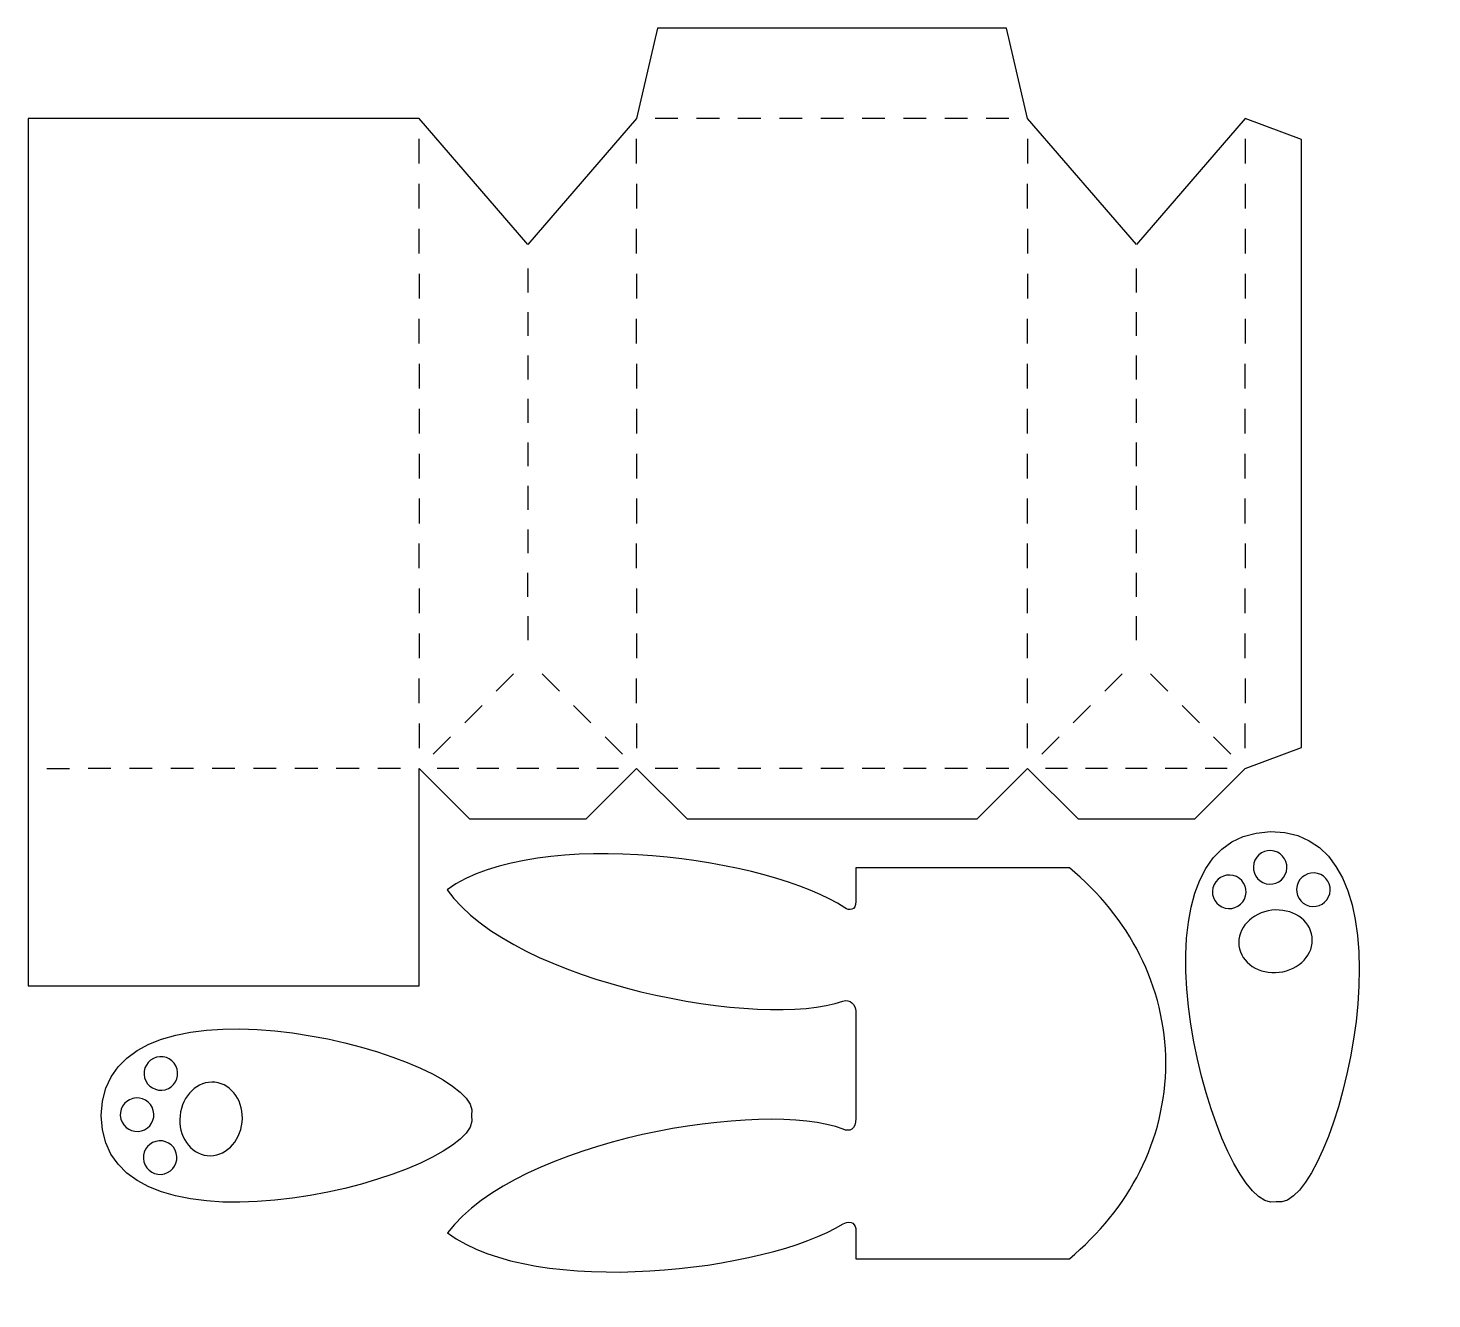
# Model space of a CAD drawing. Header units: centimetres. Extents: x -23.6 to -5.9, y 9.6 to 25.6.
import ezdxf

# ---------------------------------------------------------------- set-up
doc = ezdxf.new("R2010")
doc.units = ezdxf.units.CM
doc.header["$MEASUREMENT"] = 0
doc.layers.add('Layer 1', color=7, linetype='Continuous')

msp = doc.modelspace()

# ---------------------------------------------------------------- linework, layer by layer
at = {"layer": 'Layer 1', "color": 254}
for points, knots in [([(-8.24891, 16.30091), (-8.24891, 16.30091), (-8.88391, 15.66591), (-8.88391, 15.66591), (-8.88391, 15.66591), (-8.88391, 15.66591), (-10.35315, 15.66591), (-10.35315, 15.66591), (-10.35315, 15.66591), (-10.35315, 15.66591), (-10.98815, 16.30091), (-10.98815, 16.30091), (-10.98815, 16.30091), (-10.98815, 16.30091), (-11.62315, 15.66591), (-11.62315, 15.66591), (-11.62315, 15.66591), (-11.62315, 15.66591), (-15.27731, 15.66591), (-15.27731, 15.66591), (-15.27731, 15.66591), (-15.27731, 15.66591), (-15.91231, 16.30091), (-15.91231, 16.30091), (-15.91231, 16.30091), (-15.91231, 16.30091), (-16.54731, 15.66591), (-16.54731, 15.66591), (-16.54731, 15.66591), (-16.54731, 15.66591), (-18.01654, 15.66591), (-18.01654, 15.66591), (-18.01654, 15.66591), (-18.01654, 15.66591), (-18.65154, 16.30091), (-18.65154, 16.30091), (-18.65154, 16.30091), (-18.65154, 16.30091), (-18.65154, 13.56166), (-18.65154, 13.56166), (-18.65154, 13.56166), (-18.65154, 13.56166), (-23.57543, 13.56166), (-23.57543, 13.56166), (-23.57543, 13.56166), (-23.57543, 13.56166), (-23.57543, 16.30091), (-23.57543, 16.30091), (-23.57543, 16.30091), (-23.57543, 16.30091), (-23.57543, 24.4863), (-23.57543, 24.4863), (-23.57543, 24.4863), (-23.57543, 24.4863), (-18.65154, 24.4863), (-18.65154, 24.4863), (-18.65154, 24.4863), (-18.65154, 24.4863), (-17.28192, 22.8988), (-17.28192, 22.8988), (-17.28192, 22.8988), (-17.28192, 22.8988), (-15.9123, 24.4863), (-15.9123, 24.4863), (-15.9123, 24.4863), (-15.9123, 24.4863), (-15.64772, 25.62692), (-15.64772, 25.62692), (-15.64772, 25.62692), (-15.64772, 25.62692), (-11.25273, 25.62692), (-11.25273, 25.62692), (-11.25273, 25.62692), (-11.25273, 25.62692), (-10.98815, 24.4863), (-10.98815, 24.4863), (-10.98815, 24.4863), (-10.98815, 24.4863), (-9.61853, 22.8988), (-9.61853, 22.8988), (-9.61853, 22.8988), (-9.61853, 22.8988), (-8.24891, 24.4863), (-8.24891, 24.4863), (-8.24891, 24.4863), (-8.24891, 24.4863), (-7.53848, 24.22172), (-7.53848, 24.22172), (-7.53848, 24.22172), (-7.53848, 24.22172), (-7.53848, 16.5655), (-7.53848, 16.5655), (-7.53848, 16.5655), (-7.53848, 16.5655), (-8.24891, 16.30091), (-8.24891, 16.30091)], [0, 0, 0, 0, 0.04, 0.04, 0.04, 0.04, 0.08, 0.08, 0.08, 0.08, 0.12, 0.12, 0.12, 0.12, 0.16, 0.16, 0.16, 0.16, 0.2, 0.2, 0.2, 0.2, 0.24, 0.24, 0.24, 0.24, 0.28, 0.28, 0.28, 0.28, 0.32, 0.32, 0.32, 0.32, 0.36, 0.36, 0.36, 0.36, 0.4, 0.4, 0.4, 0.4, 0.44, 0.44, 0.44, 0.44, 0.48, 0.48, 0.48, 0.48, 0.52, 0.52, 0.52, 0.52, 0.56, 0.56, 0.56, 0.56, 0.6, 0.6, 0.6, 0.6, 0.64, 0.64, 0.64, 0.64, 0.68, 0.68, 0.68, 0.68, 0.72, 0.72, 0.72, 0.72, 0.76, 0.76, 0.76, 0.76, 0.8, 0.8, 0.8, 0.8, 0.84, 0.84, 0.84, 0.84, 0.88, 0.88, 0.88, 0.88, 0.92, 0.92, 0.92, 0.92, 1, 1, 1, 1]), ([(-13.14998, 14.62338), (-13.14998, 14.62338), (-13.14998, 15.05058), (-13.14998, 15.05058), (-13.14998, 15.05058), (-13.14998, 15.05058), (-10.46125, 15.05057), (-10.46125, 15.05057), (-10.46125, 15.05057), (-9.7138, 14.43171), (-9.2479, 13.55753), (-9.2479, 12.58865), (-9.2479, 12.58865), (-9.2479, 11.61945), (-9.7138, 10.74527), (-10.46125, 10.12641), (-10.46125, 10.12641), (-10.46125, 10.12641), (-13.14998, 10.12641), (-13.14998, 10.12641), (-13.14998, 10.12641), (-13.14998, 10.12641), (-13.14998, 10.48262), (-13.14998, 10.48262), (-13.14998, 10.48262), (-13.14998, 10.54877), (-13.19948, 10.6269), (-13.30921, 10.56464), (-13.30921, 10.56464), (-13.30926, 10.56467), (-13.30926, 10.56472), (-13.30932, 10.56477), (-13.30932, 10.56477), (-14.28047, 9.96644), (-17.16935, 9.61941), (-18.29349, 10.45002), (-18.29349, 10.45002), (-17.42246, 11.62855), (-14.28249, 12.13931), (-13.30985, 11.75629), (-13.30985, 11.75629), (-13.30964, 11.75624), (-13.30943, 11.75629), (-13.30924, 11.75624), (-13.30924, 11.75624), (-13.23431, 11.72261), (-13.15001, 11.74822), (-13.15001, 11.89374), (-13.15001, 11.89374), (-13.15001, 11.89374), (-13.15001, 13.24312), (-13.15001, 13.24312), (-13.15001, 13.24312), (-13.15001, 13.3225), (-13.22851, 13.39928), (-13.31434, 13.37158), (-13.31434, 13.37158), (-13.31434, 13.37161), (-13.31434, 13.37163), (-13.31439, 13.37163), (-13.31439, 13.37163), (-14.30057, 13.00931), (-17.45242, 13.5802), (-18.29985, 14.77435), (-18.29985, 14.77435), (-17.14846, 15.5913), (-14.22048, 15.1721), (-13.29073, 14.54485), (-13.29073, 14.54485), (-13.29052, 14.54474), (-13.29031, 14.5449), (-13.29017, 14.54474), (-13.29017, 14.54474), (-13.23848, 14.5081), (-13.14998, 14.50873), (-13.14998, 14.62338)], [0, 0, 0, 0, 0.05, 0.05, 0.05, 0.05, 0.1, 0.1, 0.1, 0.1, 0.15, 0.15, 0.15, 0.15, 0.2, 0.2, 0.2, 0.2, 0.25, 0.25, 0.25, 0.25, 0.3, 0.3, 0.3, 0.3, 0.35, 0.35, 0.35, 0.35, 0.4, 0.4, 0.4, 0.4, 0.45, 0.45, 0.45, 0.45, 0.5, 0.5, 0.5, 0.5, 0.55, 0.55, 0.55, 0.55, 0.6, 0.6, 0.6, 0.6, 0.65, 0.65, 0.65, 0.65, 0.7, 0.7, 0.7, 0.7, 0.75, 0.75, 0.75, 0.75, 0.8, 0.8, 0.8, 0.8, 0.85, 0.85, 0.85, 0.85, 0.9, 0.9, 0.9, 0.9, 1, 1, 1, 1]), ([(-7.93038, 15.50555), (-9.96376, 15.46605), (-8.59573, 10.63446), (-7.85746, 10.84335), (-7.85746, 10.84335), (-7.1133, 10.65751), (-5.89653, 15.52939), (-7.93038, 15.50555)], [0, 0, 0, 0, 0.33333333, 0.33333333, 0.33333333, 0.33333333, 1, 1, 1, 1]), ([(-8.13911, 15.10627), (-8.11083, 15.21959), (-7.99605, 15.28849), (-7.88273, 15.26018), (-7.88273, 15.26018), (-7.76946, 15.2319), (-7.70051, 15.11712), (-7.72885, 15.00383), (-7.72885, 15.00383), (-7.75713, 14.89054), (-7.87191, 14.82164), (-7.9852, 14.84992), (-7.9852, 14.84992), (-8.09853, 14.8782), (-8.1674, 14.99297), (-8.13911, 15.10627)], [0, 0, 0, 0, 0.2, 0.2, 0.2, 0.2, 0.4, 0.4, 0.4, 0.4, 0.6, 0.6, 0.6, 0.6, 1, 1, 1, 1]), ([(-8.50008, 14.54265), (-8.61337, 14.57093), (-8.6823, 14.68571), (-8.65396, 14.79898), (-8.65396, 14.79898), (-8.6257, 14.91227), (-8.51093, 14.9812), (-8.39761, 14.95286), (-8.39761, 14.95286), (-8.28434, 14.92458), (-8.21539, 14.80983), (-8.24373, 14.69651), (-8.24373, 14.69651), (-8.27199, 14.58324), (-8.38676, 14.51434), (-8.50008, 14.54265)], [0, 0, 0, 0, 0.2, 0.2, 0.2, 0.2, 0.4, 0.4, 0.4, 0.4, 0.6, 0.6, 0.6, 0.6, 1, 1, 1, 1]), ([(-7.44024, 14.5685), (-7.55353, 14.59678), (-7.62246, 14.71153), (-7.59415, 14.82485), (-7.59415, 14.82485), (-7.56584, 14.93814), (-7.45109, 15.00704), (-7.3378, 14.97873), (-7.3378, 14.97873), (-7.22448, 14.95042), (-7.15558, 14.83567), (-7.18387, 14.72238), (-7.18387, 14.72238), (-7.21217, 14.60906), (-7.32695, 14.54019), (-7.44024, 14.5685)], [0, 0, 0, 0, 0.2, 0.2, 0.2, 0.2, 0.4, 0.4, 0.4, 0.4, 0.6, 0.6, 0.6, 0.6, 1, 1, 1, 1]), ([(-7.81915, 13.73327), (-8.07357, 13.70268), (-8.30085, 13.85286), (-8.32678, 14.0686), (-8.32678, 14.0686), (-8.35268, 14.28442), (-8.16747, 14.4841), (-7.913, 14.51466), (-7.913, 14.51466), (-7.65858, 14.54525), (-7.4313, 14.39507), (-7.40537, 14.17927), (-7.40537, 14.17927), (-7.37949, 13.96348), (-7.56473, 13.7638), (-7.81915, 13.73327)], [0, 0, 0, 0, 0.2, 0.2, 0.2, 0.2, 0.4, 0.4, 0.4, 0.4, 0.6, 0.6, 0.6, 0.6, 1, 1, 1, 1]), ([(-22.65302, 11.92936), (-22.64559, 9.8954), (-17.79297, 11.18691), (-17.99029, 11.92814), (-17.99029, 11.92814), (-17.79278, 12.66959), (-22.64476, 13.96311), (-22.65302, 11.92936)], [0, 0, 0, 0, 0.33333333, 0.33333333, 0.33333333, 0.33333333, 1, 1, 1, 1]), ([(-21.84889, 12.25512), (-21.96173, 12.22506), (-22.07757, 12.29221), (-22.10757, 12.40509), (-22.10757, 12.40509), (-22.1376, 12.51793), (-22.0705, 12.63377), (-21.95763, 12.66377), (-21.95763, 12.66377), (-21.84479, 12.6938), (-21.72898, 12.62668), (-21.69897, 12.5138), (-21.69897, 12.5138), (-21.66895, 12.40096), (-21.73605, 12.28515), (-21.84889, 12.25512)], [0, 0, 0, 0, 0.2, 0.2, 0.2, 0.2, 0.4, 0.4, 0.4, 0.4, 0.6, 0.6, 0.6, 0.6, 1, 1, 1, 1]), ([(-20.8792, 11.84541), (-20.90587, 11.59054), (-21.10264, 11.40223), (-21.31881, 11.42483), (-21.31881, 11.42483), (-21.535, 11.44743), (-21.68864, 11.67235), (-21.662, 11.92722), (-21.662, 11.92722), (-21.63533, 12.18212), (-21.43851, 12.3704), (-21.22234, 12.3478), (-21.22234, 12.3478), (-21.0062, 12.32523), (-20.85255, 12.10028), (-20.8792, 11.84541)], [0, 0, 0, 0, 0.2, 0.2, 0.2, 0.2, 0.4, 0.4, 0.4, 0.4, 0.6, 0.6, 0.6, 0.6, 1, 1, 1, 1]), ([(-22.40693, 11.88549), (-22.43699, 11.99836), (-22.36986, 12.1142), (-22.25699, 12.1442), (-22.25699, 12.1442), (-22.14412, 12.1742), (-22.02831, 12.10711), (-21.99831, 11.99423), (-21.99831, 11.99423), (-21.96825, 11.88136), (-22.03535, 11.76555), (-22.14822, 11.73555), (-22.14822, 11.73555), (-22.26109, 11.7055), (-22.37687, 11.77262), (-22.40693, 11.88549)], [0, 0, 0, 0, 0.2, 0.2, 0.2, 0.2, 0.4, 0.4, 0.4, 0.4, 0.6, 0.6, 0.6, 0.6, 1, 1, 1, 1]), ([(-21.85847, 11.19496), (-21.97134, 11.16493), (-22.08715, 11.23205), (-22.11715, 11.34493), (-22.11715, 11.34493), (-22.14721, 11.4578), (-22.08011, 11.57361), (-21.96724, 11.60364), (-21.96724, 11.60364), (-21.85437, 11.63367), (-21.73856, 11.56657), (-21.70853, 11.4537), (-21.70853, 11.4537), (-21.6785, 11.34083), (-21.7456, 11.22502), (-21.85847, 11.19496)], [0, 0, 0, 0, 0.2, 0.2, 0.2, 0.2, 0.4, 0.4, 0.4, 0.4, 0.6, 0.6, 0.6, 0.6, 1, 1, 1, 1])]:
    msp.add_open_spline(points, degree=3, knots=knots, dxfattribs=at)
at = {"layer": 'Layer 1', "color": 250, "lineweight": 25}
for points in [[(-15.39126, 24.4863), (-15.39126, 24.4863), (-15.67754, 24.4863), (-15.67754, 24.4863)], [(-14.87022, 24.4863), (-14.87022, 24.4863), (-15.1565, 24.4863), (-15.1565, 24.4863)], [(-14.34917, 24.4863), (-14.34917, 24.4863), (-14.63545, 24.4863), (-14.63545, 24.4863)], [(-13.8281, 24.4863), (-13.8281, 24.4863), (-14.11438, 24.4863), (-14.11438, 24.4863)], [(-13.30709, 24.4863), (-13.30709, 24.4863), (-13.59337, 24.4863), (-13.59337, 24.4863)], [(-12.78604, 24.4863), (-12.78604, 24.4863), (-13.07232, 24.4863), (-13.07232, 24.4863)], [(-12.26497, 24.4863), (-12.26497, 24.4863), (-12.55125, 24.4863), (-12.55125, 24.4863)], [(-11.74393, 24.4863), (-11.74393, 24.4863), (-12.03021, 24.4863), (-12.03021, 24.4863)], [(-11.22291, 24.4863), (-11.22291, 24.4863), (-11.50919, 24.4863), (-11.50919, 24.4863)], [(-18.65154, 23.91988), (-18.65154, 23.91988), (-18.65154, 24.23114), (-18.65154, 24.23114)], [(-15.91231, 23.91988), (-15.91231, 23.91988), (-15.91231, 24.23114), (-15.91231, 24.23114)], [(-10.98815, 24.23111), (-10.98815, 24.23111), (-10.98815, 23.91985), (-10.98815, 23.91985)], [(-8.24891, 24.23111), (-8.24891, 24.23111), (-8.24891, 23.91985), (-8.24891, 23.91985)], [(-18.65154, 23.35344), (-18.65154, 23.35344), (-18.65154, 23.66467), (-18.65154, 23.66467)], [(-15.91231, 23.66464), (-15.91231, 23.66464), (-15.91231, 23.35341), (-15.91231, 23.35341)], [(-10.98815, 23.35344), (-10.98815, 23.35344), (-10.98815, 23.66467), (-10.98815, 23.66467)], [(-8.24891, 23.66464), (-8.24891, 23.66464), (-8.24891, 23.35341), (-8.24891, 23.35341)], [(-18.65154, 22.78696), (-18.65154, 22.78696), (-18.65154, 23.09822), (-18.65154, 23.09822)], [(-15.91231, 22.78696), (-15.91231, 22.78696), (-15.91231, 23.09822), (-15.91231, 23.09822)], [(-10.98815, 23.09822), (-10.98815, 23.09822), (-10.98815, 22.78696), (-10.98815, 22.78696)], [(-8.24891, 23.09822), (-8.24891, 23.09822), (-8.24891, 22.78696), (-8.24891, 22.78696)], [(-18.65154, 22.5318), (-18.65154, 22.5318), (-18.65154, 22.22054), (-18.65154, 22.22054)], [(-17.28192, 22.59736), (-17.28192, 22.59736), (-17.28192, 22.29658), (-17.28192, 22.29658)], [(-15.91231, 22.5318), (-15.91231, 22.5318), (-15.91231, 22.22054), (-15.91231, 22.22054)], [(-10.98815, 22.5318), (-10.98815, 22.5318), (-10.98815, 22.22054), (-10.98815, 22.22054)], [(-9.61853, 22.29658), (-9.61853, 22.29658), (-9.61853, 22.59736), (-9.61853, 22.59736)], [(-8.24891, 22.5318), (-8.24891, 22.5318), (-8.24891, 22.22054), (-8.24891, 22.22054)], [(-18.65154, 21.65412), (-18.65154, 21.65412), (-18.65154, 21.96532), (-18.65154, 21.96532)], [(-17.28192, 22.04994), (-17.28192, 22.04994), (-17.28192, 21.74916), (-17.28192, 21.74916)], [(-15.91231, 21.65412), (-15.91231, 21.65412), (-15.91231, 21.96532), (-15.91231, 21.96532)], [(-10.98815, 21.65412), (-10.98815, 21.65412), (-10.98815, 21.96532), (-10.98815, 21.96532)], [(-9.61853, 21.74916), (-9.61853, 21.74916), (-9.61853, 22.04994), (-9.61853, 22.04994)], [(-8.24891, 21.96533), (-8.24891, 21.96533), (-8.24891, 21.65413), (-8.24891, 21.65413)], [(-18.65154, 21.39891), (-18.65154, 21.39891), (-18.65154, 21.08765), (-18.65154, 21.08765)], [(-17.28192, 21.50252), (-17.28192, 21.50252), (-17.28192, 21.20174), (-17.28192, 21.20174)], [(-15.91231, 21.39891), (-15.91231, 21.39891), (-15.91231, 21.08765), (-15.91231, 21.08765)], [(-10.98815, 21.08765), (-10.98815, 21.08765), (-10.98815, 21.39891), (-10.98815, 21.39891)], [(-9.61853, 21.20171), (-9.61853, 21.20171), (-9.61853, 21.50249), (-9.61853, 21.50249)], [(-8.24891, 21.08765), (-8.24891, 21.08765), (-8.24891, 21.39891), (-8.24891, 21.39891)], [(-17.28192, 20.95509), (-17.28192, 20.95509), (-17.28192, 20.65431), (-17.28192, 20.65431)], [(-9.61853, 20.65432), (-9.61853, 20.65432), (-9.61853, 20.9551), (-9.61853, 20.9551)], [(-18.65154, 20.83246), (-18.65154, 20.83246), (-18.65154, 20.5212), (-18.65154, 20.5212)], [(-15.91231, 20.83246), (-15.91231, 20.83246), (-15.91231, 20.5212), (-15.91231, 20.5212)], [(-10.98815, 20.52123), (-10.98815, 20.52123), (-10.98815, 20.83249), (-10.98815, 20.83249)], [(-8.24891, 20.52123), (-8.24891, 20.52123), (-8.24891, 20.83249), (-8.24891, 20.83249)], [(-17.28192, 20.40767), (-17.28192, 20.40767), (-17.28192, 20.10689), (-17.28192, 20.10689)], [(-9.61853, 20.10689), (-9.61853, 20.10689), (-9.61853, 20.40767), (-9.61853, 20.40767)], [(-18.65154, 20.26599), (-18.65154, 20.26599), (-18.65154, 19.95473), (-18.65154, 19.95473)], [(-15.91231, 20.26599), (-15.91231, 20.26599), (-15.91231, 19.95473), (-15.91231, 19.95473)], [(-10.98815, 19.95476), (-10.98815, 19.95476), (-10.98815, 20.26602), (-10.98815, 20.26602)], [(-8.24891, 19.95476), (-8.24891, 19.95476), (-8.24891, 20.26602), (-8.24891, 20.26602)], [(-17.28192, 19.86022), (-17.28192, 19.86022), (-17.28192, 19.55944), (-17.28192, 19.55944)], [(-9.61853, 19.55944), (-9.61853, 19.55944), (-9.61853, 19.86022), (-9.61853, 19.86022)], [(-18.65154, 19.69957), (-18.65154, 19.69957), (-18.65154, 19.38831), (-18.65154, 19.38831)], [(-15.91231, 19.69957), (-15.91231, 19.69957), (-15.91231, 19.38831), (-15.91231, 19.38831)], [(-10.98815, 19.38831), (-10.98815, 19.38831), (-10.98815, 19.69957), (-10.98815, 19.69957)], [(-8.24891, 19.38831), (-8.24891, 19.38831), (-8.24891, 19.69957), (-8.24891, 19.69957)], [(-17.28192, 19.3128), (-17.28192, 19.3128), (-17.28192, 19.01202), (-17.28192, 19.01202)], [(-9.61853, 19.01202), (-9.61853, 19.01202), (-9.61853, 19.3128), (-9.61853, 19.3128)], [(-18.65154, 18.82189), (-18.65154, 18.82189), (-18.65154, 19.13309), (-18.65154, 19.13309)], [(-15.91231, 18.82189), (-15.91231, 18.82189), (-15.91231, 19.13309), (-15.91231, 19.13309)], [(-10.98815, 18.82189), (-10.98815, 18.82189), (-10.98815, 19.13309), (-10.98815, 19.13309)], [(-8.24891, 19.13309), (-8.24891, 19.13309), (-8.24891, 18.82189), (-8.24891, 18.82189)], [(-17.28192, 18.46457), (-17.28192, 18.46457), (-17.28192, 18.76537), (-17.28192, 18.76537)], [(-9.61853, 18.46457), (-9.61853, 18.46457), (-9.61853, 18.76537), (-9.61853, 18.76537)], [(-18.65154, 18.56667), (-18.65154, 18.56667), (-18.65154, 18.25541), (-18.65154, 18.25541)], [(-15.91231, 18.56667), (-15.91231, 18.56667), (-15.91231, 18.25541), (-15.91231, 18.25541)], [(-10.98815, 18.25542), (-10.98815, 18.25542), (-10.98815, 18.56668), (-10.98815, 18.56668)], [(-8.24891, 18.25542), (-8.24891, 18.25542), (-8.24891, 18.56668), (-8.24891, 18.56668)], [(-17.28192, 18.21795), (-17.28192, 18.21795), (-17.28192, 17.91717), (-17.28192, 17.91717)], [(-9.61853, 17.91717), (-9.61853, 17.91717), (-9.61853, 18.21795), (-9.61853, 18.21795)], [(-18.65154, 18.00023), (-18.65154, 18.00023), (-18.65154, 17.68897), (-18.65154, 17.68897)], [(-15.91231, 18.00023), (-15.91231, 18.00023), (-15.91231, 17.68897), (-15.91231, 17.68897)], [(-10.98815, 17.689), (-10.98815, 17.689), (-10.98815, 18.00026), (-10.98815, 18.00026)], [(-8.24891, 17.689), (-8.24891, 17.689), (-8.24891, 18.00026), (-8.24891, 18.00026)], [(-18.65154, 17.12258), (-18.65154, 17.12258), (-18.65154, 17.43378), (-18.65154, 17.43378)], [(-17.67885, 17.2736), (-17.67885, 17.2736), (-17.46075, 17.4917), (-17.46075, 17.4917)], [(-17.10309, 17.4917), (-17.10309, 17.4917), (-16.88499, 17.2736), (-16.88499, 17.2736)], [(-15.91231, 17.12258), (-15.91231, 17.12258), (-15.91231, 17.43378), (-15.91231, 17.43378)], [(-10.98815, 17.12258), (-10.98815, 17.12258), (-10.98815, 17.43378), (-10.98815, 17.43378)], [(-9.79736, 17.4917), (-9.79736, 17.4917), (-10.01546, 17.2736), (-10.01546, 17.2736)], [(-9.4397, 17.4917), (-9.4397, 17.4917), (-9.2216, 17.2736), (-9.2216, 17.2736)], [(-8.24891, 17.43375), (-8.24891, 17.43375), (-8.24891, 17.12255), (-8.24891, 17.12255)], [(-17.85768, 17.09477), (-17.85768, 17.09477), (-18.07578, 16.87667), (-18.07578, 16.87667)], [(-16.70616, 17.09477), (-16.70616, 17.09477), (-16.48806, 16.87667), (-16.48806, 16.87667)], [(-10.41239, 16.87667), (-10.41239, 16.87667), (-10.19432, 17.09477), (-10.19432, 17.09477)], [(-9.04277, 17.09477), (-9.04277, 17.09477), (-8.82467, 16.87667), (-8.82467, 16.87667)], [(-18.65154, 16.86733), (-18.65154, 16.86733), (-18.65154, 16.55607), (-18.65154, 16.55607)], [(-15.91231, 16.86733), (-15.91231, 16.86733), (-15.91231, 16.55607), (-15.91231, 16.55607)], [(-10.98815, 16.55608), (-10.98815, 16.55608), (-10.98815, 16.86734), (-10.98815, 16.86734)], [(-8.24891, 16.55608), (-8.24891, 16.55608), (-8.24891, 16.86734), (-8.24891, 16.86734)], [(-18.25461, 16.69784), (-18.25461, 16.69784), (-18.47271, 16.47974), (-18.47271, 16.47974)], [(-16.30923, 16.69784), (-16.30923, 16.69784), (-16.09113, 16.47974), (-16.09113, 16.47974)], [(-10.80934, 16.47975), (-10.80934, 16.47975), (-10.59124, 16.69785), (-10.59124, 16.69785)], [(-8.64584, 16.69784), (-8.64584, 16.69784), (-8.42774, 16.47974), (-8.42774, 16.47974)], [(-23.34069, 16.30091), (-23.34069, 16.30091), (-23.05442, 16.30091), (-23.05442, 16.30091)], [(-22.5334, 16.30091), (-22.5334, 16.30091), (-22.81968, 16.30091), (-22.81968, 16.30091)], [(-22.01238, 16.30091), (-22.01238, 16.30091), (-22.29866, 16.30091), (-22.29866, 16.30091)], [(-21.49136, 16.30091), (-21.49136, 16.30091), (-21.77762, 16.30091), (-21.77762, 16.30091)], [(-20.97035, 16.30091), (-20.97035, 16.30091), (-21.25662, 16.30091), (-21.25662, 16.30091)], [(-20.44933, 16.30091), (-20.44933, 16.30091), (-20.73558, 16.30091), (-20.73558, 16.30091)], [(-19.92831, 16.30091), (-19.92831, 16.30091), (-20.21459, 16.30091), (-20.21459, 16.30091)], [(-19.40729, 16.30091), (-19.40729, 16.30091), (-19.69357, 16.30091), (-19.69357, 16.30091)], [(-18.88628, 16.30091), (-18.88628, 16.30091), (-19.17255, 16.30091), (-19.17255, 16.30091)], [(-18.14899, 16.30091), (-18.14899, 16.30091), (-18.42513, 16.30091), (-18.42513, 16.30091)], [(-17.64641, 16.30091), (-17.64641, 16.30091), (-17.92256, 16.30091), (-17.92256, 16.30091)], [(-17.14386, 16.30091), (-17.14386, 16.30091), (-17.42001, 16.30091), (-17.42001, 16.30091)], [(-16.64131, 16.30091), (-16.64131, 16.30091), (-16.91746, 16.30091), (-16.91746, 16.30091)], [(-16.13874, 16.30091), (-16.13874, 16.30091), (-16.41488, 16.30091), (-16.41488, 16.30091)], [(-15.39126, 16.30091), (-15.39126, 16.30091), (-15.67754, 16.30091), (-15.67754, 16.30091)], [(-14.87022, 16.30091), (-14.87022, 16.30091), (-15.1565, 16.30091), (-15.1565, 16.30091)], [(-14.34917, 16.30091), (-14.34917, 16.30091), (-14.63545, 16.30091), (-14.63545, 16.30091)], [(-13.8281, 16.30091), (-13.8281, 16.30091), (-14.11438, 16.30091), (-14.11438, 16.30091)], [(-13.30709, 16.30091), (-13.30709, 16.30091), (-13.59337, 16.30091), (-13.59337, 16.30091)], [(-12.78604, 16.30091), (-12.78604, 16.30091), (-13.07232, 16.30091), (-13.07232, 16.30091)], [(-12.26497, 16.30091), (-12.26497, 16.30091), (-12.55125, 16.30091), (-12.55125, 16.30091)], [(-11.74393, 16.30091), (-11.74393, 16.30091), (-12.03021, 16.30091), (-12.03021, 16.30091)], [(-11.22291, 16.30091), (-11.22291, 16.30091), (-11.50919, 16.30091), (-11.50919, 16.30091)], [(-10.48557, 16.30091), (-10.48557, 16.30091), (-10.76172, 16.30091), (-10.76172, 16.30091)], [(-9.98302, 16.30091), (-9.98302, 16.30091), (-10.25917, 16.30091), (-10.25917, 16.30091)], [(-9.48047, 16.30091), (-9.48047, 16.30091), (-9.75659, 16.30091), (-9.75659, 16.30091)], [(-8.97789, 16.30091), (-8.97789, 16.30091), (-9.25404, 16.30091), (-9.25404, 16.30091)], [(-8.47534, 16.30091), (-8.47534, 16.30091), (-8.75149, 16.30091), (-8.75149, 16.30091)]]:
    msp.add_open_spline(points, degree=3, dxfattribs=at)

doc.saveas('drawing.dxf')
